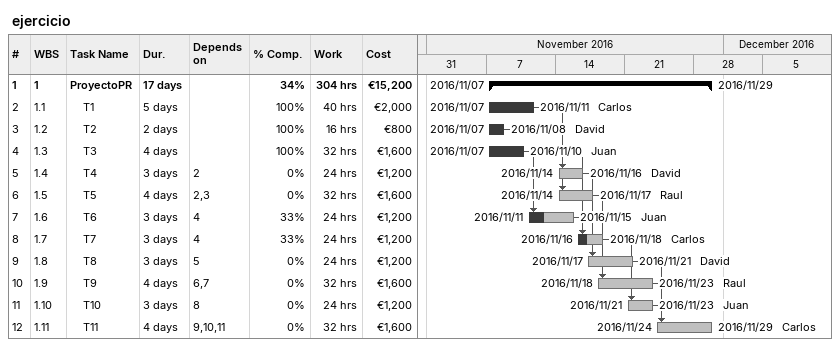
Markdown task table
ejercicio

| ID | WBS | Task | Duration | Start | Finish | Predecessors | Resources | % complete | Work (h) | Cost (€) |
|---|---|---|---|---|---|---|---|---|---|---|
| 1 | 1 | **ProyectoPR** | 17d | 2016-11-07 | 2016-11-29 |  |  | 34 | 304 | 15200 |
| 2 | 1.1 | T1 | 5d | 2016-11-07 | 2016-11-11 |  | Carlos | 100 | 40 | 2000 |
| 3 | 1.2 | T2 | 2d | 2016-11-07 | 2016-11-08 |  | David | 100 | 16 | 800 |
| 4 | 1.3 | T3 | 4d | 2016-11-07 | 2016-11-10 |  | Juan | 100 | 32 | 1600 |
| 5 | 1.4 | T4 | 3d | 2016-11-14 | 2016-11-16 | 2 | David | 0 | 24 | 1200 |
| 6 | 1.5 | T5 | 4d | 2016-11-14 | 2016-11-17 | 2, 3 | Raul | 0 | 32 | 1600 |
| 7 | 1.6 | T6 | 3d | 2016-11-11 | 2016-11-15 | 4 | Juan | 33 | 24 | 1200 |
| 8 | 1.7 | T7 | 3d | 2016-11-16 | 2016-11-18 | 4 | Carlos | 33 | 24 | 1200 |
| 9 | 1.8 | T8 | 3d | 2016-11-17 | 2016-11-21 | 5 | David | 0 | 24 | 1200 |
| 10 | 1.9 | T9 | 4d | 2016-11-18 | 2016-11-23 | 6, 7 | Raul | 0 | 32 | 1600 |
| 11 | 1.10 | T10 | 3d | 2016-11-21 | 2016-11-23 | 8 | Juan | 0 | 24 | 1200 |
| 12 | 1.11 | T11 | 4d | 2016-11-24 | 2016-11-29 | 9, 10, 11 | Carlos | 0 | 32 | 1600 |
